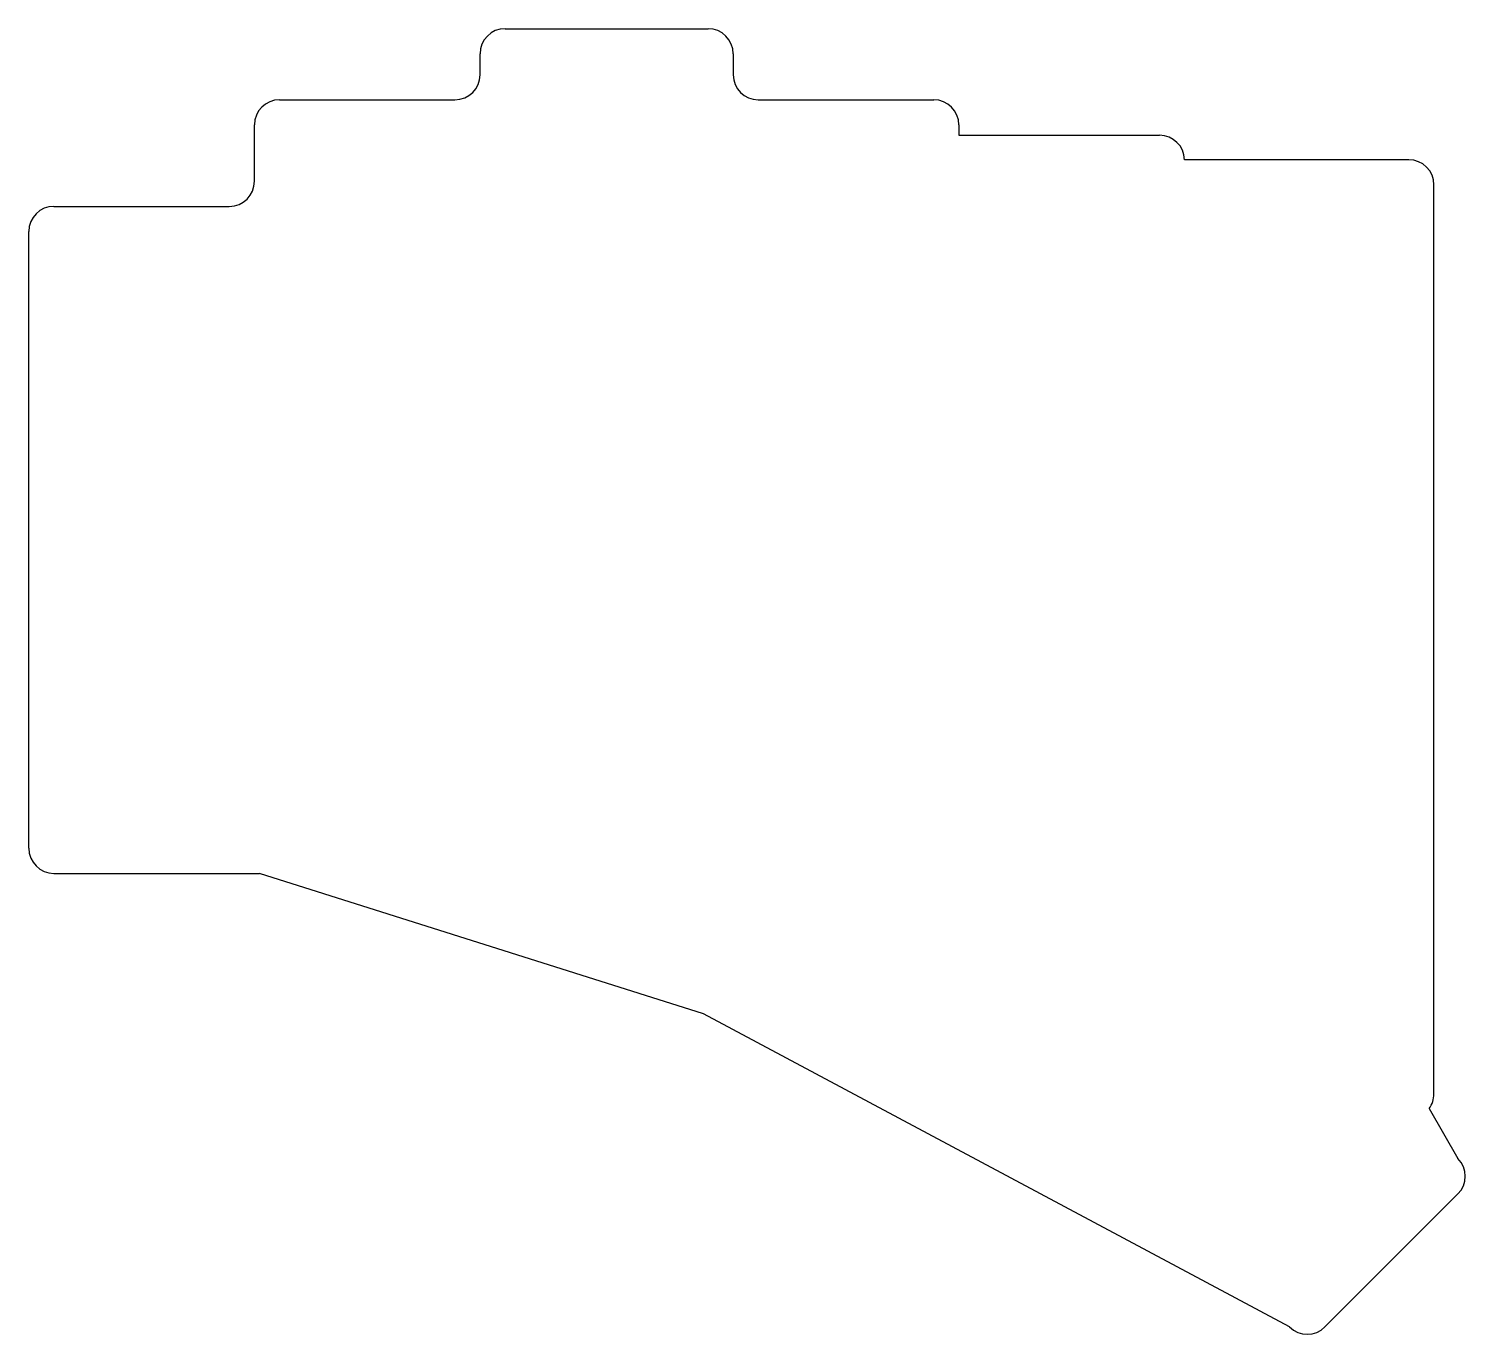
# Model space of a CAD drawing. Header units: millimetres. Extents: x 58 to 172, y 4 to 108.
import ezdxf

# ---------------------------------------------------------------- set-up
doc = ezdxf.new("R2010")
doc.units = ezdxf.units.MM

msp = doc.modelspace()

# ---------------------------------------------------------------- linework, layer by layer
for p, q in [((95.9, 107.77), (112.1, 107.77)), ((93.9, 104.1), (93.9, 105.77)), ((114.1, 105.77), (114.1, 104.1)), ((77.9, 102.1), (91.9, 102.1)), ((116.1, 102.1), (130.1, 102.1)), ((75.9, 95.6), (75.9, 100.1)), ((132.1, 100.1), (132.1, 99.27)), ((132.1, 99.27), (148.1, 99.27)), ((168, 97.32), (150.1, 97.32)), ((170, 22.82), (170, 95.32)), ((59.9, 93.6), (73.9, 93.6)), ((57.9, 42.4), (57.9, 91.6)), ((59.9, 40.4), (76.32, 40.4)), ((111.74, 29.19), (76.32, 40.4)), ((158.48, 4.22), (111.74, 29.19)), ((169.61, 21.63), (171.91, 17.66)), ((161.3, 4.22), (171.91, 14.83))]:
    msp.add_line(p, q)
for centre, start, end in [((95.9, 105.77), 90, 180), ((112.1, 105.77), 0, 90), ((91.9, 104.1), 270, 0), ((116.1, 104.1), 180, 270), ((77.9, 100.1), 90, 180), ((130.1, 100.1), 0, 90), ((148.1, 97.27), 1.4325, 90), ((168, 95.32), 0, 90), ((73.9, 95.6), 270, 0), ((59.9, 91.6), 90, 180), ((59.9, 42.4), 180, 270), ((168, 22.82), 323.4854, 360), ((170.5, 16.24), 315, 45), ((159.89, 5.64), 225, 315)]:
    msp.add_arc(centre, 2, start, end)

doc.saveas('drawing.dxf')
